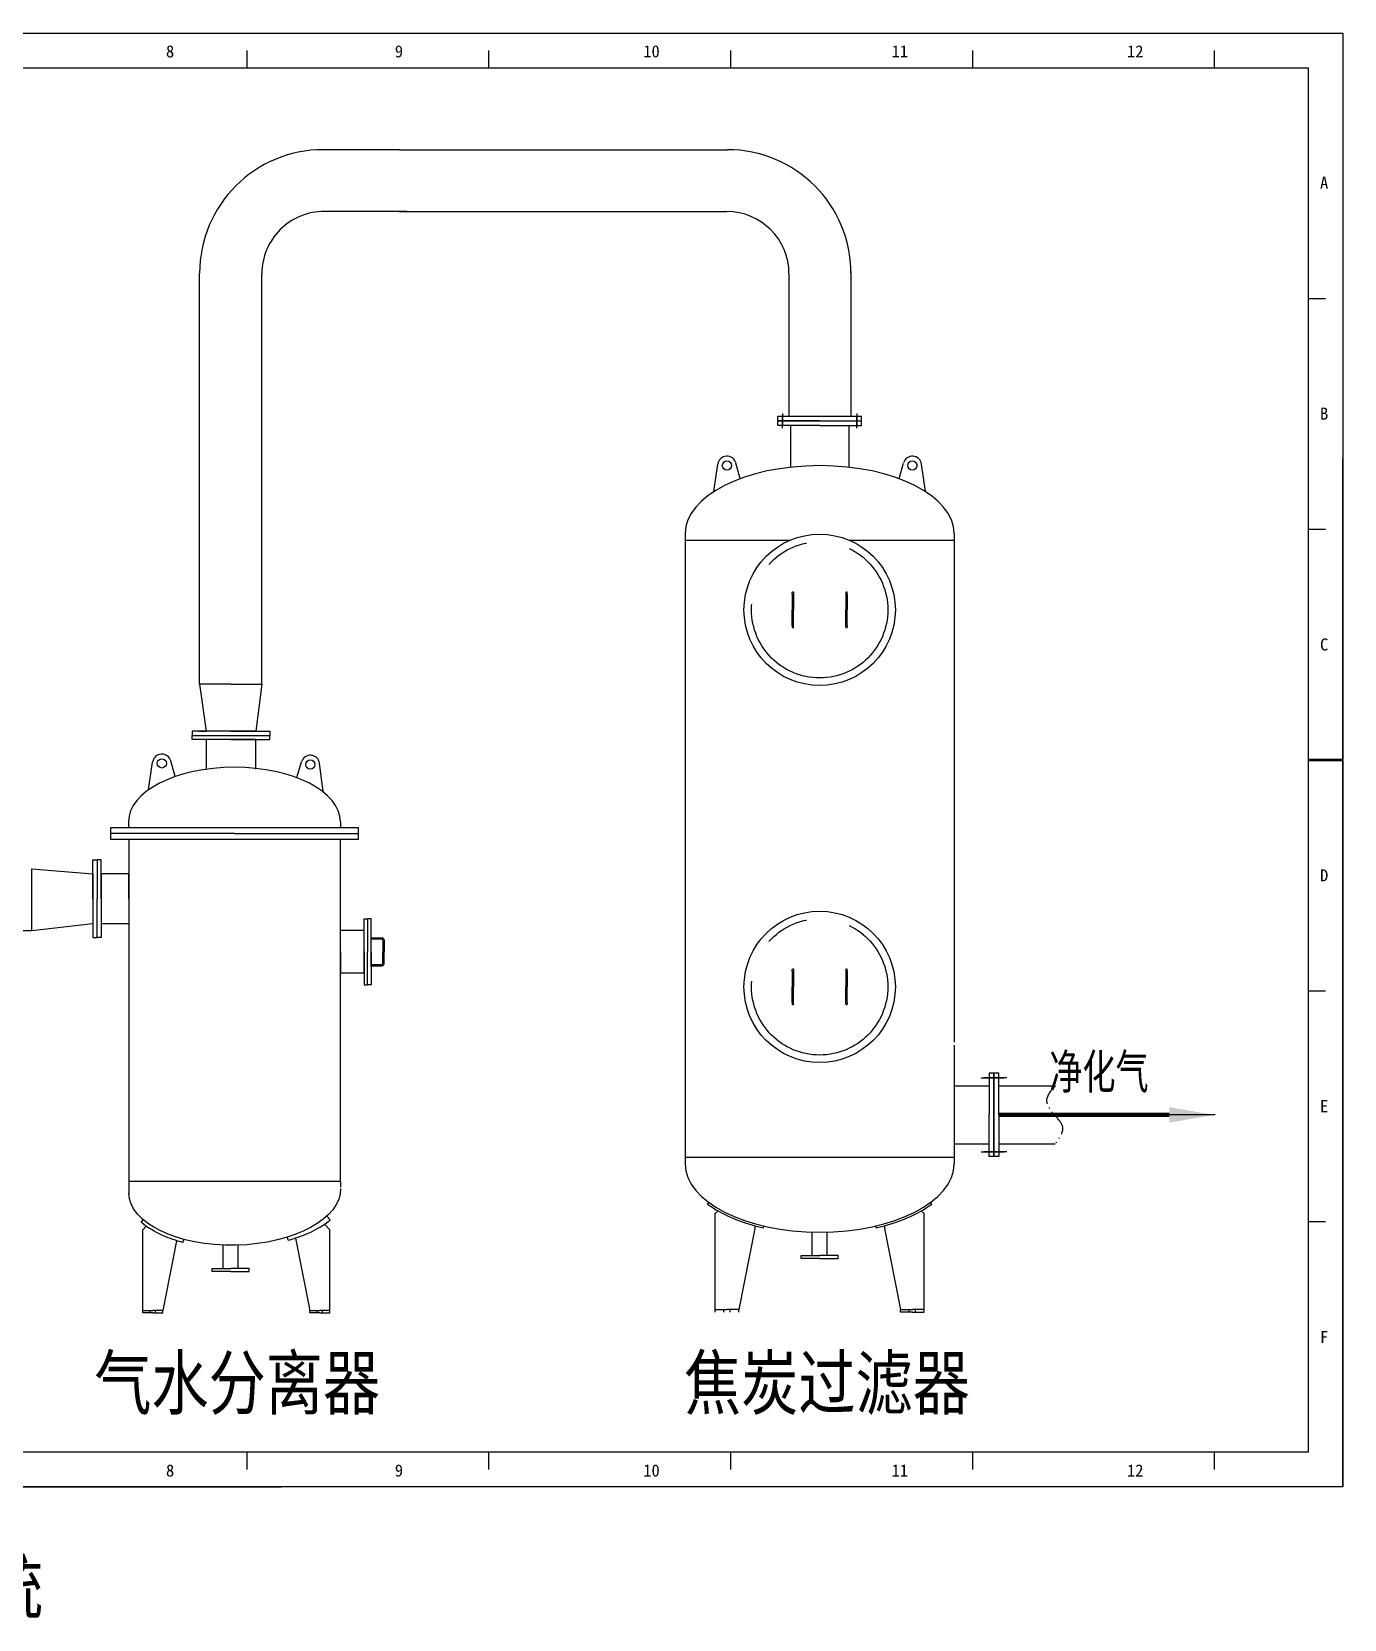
# Model space of a CAD drawing. Header units: millimetres. Extents: x 153 to 603, y -3 to 226.
# Drawn here: x 413.6 to 603.2, y -3.1 to 226.2 of the extents above; entities that cross this region are included whole.
import ezdxf

# ---------------------------------------------------------------- set-up
doc = ezdxf.new("R2010")
doc.units = ezdxf.units.MM
for name, pattern in [('1', [0]), ('CENTER', [50.8, 31.75, -6.35, 6.35, -6.35]), ('GBDIVIDE2X', [17, 10, -2, 0.5, -2, 0.5, -2]), ('GEN7', [13.75, 9.75, -1.5, 1, -1.5])]:
    doc.linetypes.add(name, pattern=pattern)
for name, color, linetype in [('2A', 7, 'GEN7'), ('CEN', 1, 'CENTER'), ('CON', 7, 'Continuous'), ('CONX', 1, 'Continuous'), ('DIVIDE', 1, 'GBDIVIDE2X'), ('sb', 2, 'Continuous')]:
    doc.layers.add(name, color=color, linetype=linetype)
doc.styles.add('HZ', font='SIMHEI.TTF', dxfattribs={"width": 0.75})
doc.styles.add('QSDI', font='SimSun.ttf', dxfattribs={"width": 0.8})

# ---------------------------------------------------------------- blocks, each defined once
blk = doc.blocks.new('2331')
for p, q in [((23054.39, -5527.28), (23054.39, -5317.28)), ((23054.39, -5317.28), (23504.7, -5317.28)), ((23504.7, -5317.28), (23504.7, -5527.28)), ((23101.82, -5319.78), (23101.82, -5322.28)), ((23136.76, -5319.78), (23136.76, -5322.28)), ((23171.7, -5319.78), (23171.7, -5322.28)), ((23241.57, -5319.78), (23241.57, -5322.28)), ((23276.51, -5319.78), (23276.51, -5322.28)), ((23311.45, -5319.78), (23311.45, -5322.28)), ((23346.39, -5319.78), (23346.39, -5322.28)), ((23381.32, -5319.78), (23381.32, -5322.28)), ((23416.26, -5319.78), (23416.26, -5322.28)), ((23451.2, -5319.78), (23451.2, -5322.28)), ((23486.14, -5319.78), (23486.14, -5322.28)), ((23066.89, -5522.28), (23066.89, -5322.28)), ((23066.89, -5322.28), (23499.7, -5322.28)), ((23499.7, -5322.28), (23499.7, -5522.28)), ((23499.7, -5355.61), (23502.2, -5355.61)), ((23504.7, -5527.28), (23504.7, -5378.78)), ((23064.39, -5388.95), (23066.89, -5388.95)), ((23499.7, -5388.95), (23502.2, -5388.95)), ((23064.39, -5455.61), (23066.89, -5455.61)), ((23499.7, -5455.61), (23502.2, -5455.61)), ((23064.39, -5488.95), (23066.89, -5488.95)), ((23499.7, -5488.95), (23502.2, -5488.95)), ((23499.7, -5522.28), (23066.89, -5522.28)), ((23101.82, -5522.28), (23101.82, -5524.78)), ((23136.76, -5522.28), (23136.76, -5524.78)), ((23171.7, -5522.28), (23171.7, -5524.78)), ((23241.57, -5522.28), (23241.57, -5524.78)), ((23276.51, -5522.28), (23276.51, -5524.78)), ((23311.45, -5522.28), (23311.45, -5524.78)), ((23346.39, -5522.28), (23346.39, -5524.78)), ((23381.32, -5522.28), (23381.32, -5524.78)), ((23416.26, -5522.28), (23416.26, -5524.78)), ((23451.2, -5522.28), (23451.2, -5524.78)), ((23486.14, -5522.28), (23486.14, -5524.78)), ((23504.7, -5527.28), (23054.39, -5527.28)), ((23141.39, -5527.28), (23351.39, -5527.28))]:
    blk.add_line(p, q)
for points, const_width in [([(23206.64, -5322.28), (23206.64, -5317.28)], 0.4), ([(23206.64, -5322.28), (23206.64, -5317.28)], 0.25), ([(23066.89, -5422.28), (23061.89, -5422.28)], 0.4), ([(23061.89, -5422.28), (23066.89, -5422.28)], 0.25), ([(23499.7, -5422.28), (23504.7, -5422.28)], 0.4), ([(23499.7, -5422.28), (23504.7, -5422.28)], 0.25), ([(23206.64, -5522.28), (23206.64, -5527.28)], 0.4), ([(23206.64, -5522.28), (23206.64, -5527.28)], 0.25)]:
    blk.add_lwpolyline(points, dxfattribs=dict(const_width=const_width))
for p in [(23064.39, -5388.95), (23064.39, -5422.28), (23064.39, -5455.61), (23064.39, -5488.95)]:
    blk.add_point(p)
at = {"style": 'QSDI'}
for s, p in [('1', (23083.59, -5320.79)), ('2', (23119.47, -5320.79)), ('3', (23155.34, -5320.79)), ('4', (23191.22, -5320.79)), ('5', (23227.09, -5320.79)), ('6', (23262.97, -5320.79)), ('7', (23298.84, -5320.79)), ('8', (23334.72, -5320.79)), ('9', (23367.78, -5320.79)), ('10', (23403.66, -5320.79)), ('11', (23439.53, -5320.79)), ('12', (23473.53, -5320.79)), ('A', (23501.41, -5339.77)), ('B', (23063.59, -5373.12)), ('B', (23501.41, -5373.12)), ('C', (23063.59, -5406.47)), ('C', (23501.41, -5406.47)), ('D', (23063.59, -5439.82)), ('D', (23501.41, -5439.82)), ('E', (23063.59, -5473.17)), ('E', (23501.41, -5473.17)), ('F', (23063.59, -5506.52)), ('F', (23501.41, -5506.52)), ('1', (23083.59, -5525.79)), ('2', (23119.47, -5525.79)), ('3', (23155.34, -5525.79)), ('4', (23191.22, -5525.79)), ('5', (23227.09, -5525.79)), ('6', (23262.97, -5525.79)), ('7', (23298.84, -5525.79)), ('8', (23334.72, -5525.79)), ('9', (23367.78, -5525.79)), ('10', (23403.66, -5525.79)), ('11', (23439.53, -5525.79)), ('12', (23473.53, -5525.79))]:
    blk.add_text(s, height=1.75, dxfattribs=at).set_placement(p)

msp = doc.modelspace()

# ---------------------------------------------------------------- linework, layer by layer
at = {"layer": '2A', "color": 1}
msp.add_solid([(584.35, 69.76), (584.35, 69.76), (577.95, 68.63), (577.95, 70.89)], dxfattribs=at)
at = {"layer": 'CEN', "color": 2, "linetype": '1'}
for p, q in [((466.75, 209.19), (514.1, 209.19)), ((466.73, 200.26), (514, 200.26)), ((523, 191.26), (523, 170.72)), ((531.95, 191.59), (531.95, 170.72)), ((521.41, 170.72), (533.46, 170.72)), ((521.41, 170.03), (521.41, 170.72)), ((522.08, 171.1), (522.08, 169.38)), ((522.08, 168.96), (522.08, 170.68)), ((532.79, 171.1), (532.79, 169.38)), ((532.79, 168.96), (532.79, 170.68)), ((533.46, 170.03), (533.46, 170.72))]:
    msp.add_line(p, q, dxfattribs=at)
at = {"layer": 'CEN', "color": 2}
for p, q in [((550.76, 75.12), (554.05, 75.12)), ((550.76, 75.12), (554.05, 75.12)), ((554.44, 75.12), (551.15, 75.12)), ((554.44, 75.12), (551.15, 75.12)), ((553.37, 69.76), (558.81, 69.76)), ((550.76, 64.41), (554.05, 64.41)), ((550.76, 64.41), (554.05, 64.41)), ((554.44, 64.41), (551.15, 64.41)), ((554.44, 64.41), (551.15, 64.41))]:
    msp.add_line(p, q, dxfattribs=at)
for centre in [(527.43, 142.72), (527.43, 88.25)]:
    msp.add_circle(centre, 9.84, dxfattribs=at)
at = {"layer": 'CEN', "color": 2, "linetype": '1'}
for centre, radius in [((514.1, 191.34), 17.85), ((514, 191.26), 9)]:
    msp.add_arc(centre, radius, 0, 90, dxfattribs=at)
at = {"layer": 'CON', "color": 2, "linetype": '1'}
for p, q in [((521.41, 170.03), (533.46, 170.03)), ((527.43, 170.03), (521.41, 170.03)), ((521.41, 169.34), (521.41, 170.03)), ((527.43, 170.03), (533.46, 170.03)), ((533.46, 169.34), (533.46, 170.03)), ((527.43, 169.34), (521.41, 169.34)), ((527.43, 169.34), (533.46, 169.34)), ((438.8, 125.17), (436.78, 125.17)), ((436.78, 125.17), (436.78, 124.57)), ((436.78, 124.57), (442.4, 124.57)), ((436.78, 124.57), (442.4, 124.57)), ((436.78, 123.97), (436.78, 124.57)), ((442.4, 123.97), (436.78, 123.97)), ((437.87, 125.17), (438.8, 125.17)), ((437.87, 125.17), (438.8, 125.17)), ((446, 125.18), (438.8, 125.17)), ((438.8, 123.97), (438.8, 119.79)), ((446, 123.97), (438.8, 123.97)), ((442.4, 125.17), (448.01, 125.18)), ((442.4, 124.57), (448.01, 124.57)), ((442.4, 123.97), (448.01, 123.97)), ((446, 119.72), (446, 123.97)), ((448.01, 125.18), (448.01, 124.58)), ((448.01, 123.97), (448.01, 124.57)), ((430.49, 116.71), (431.09, 120.73)), ((434.33, 118.63), (433.7, 120.9)), ((451.91, 118.49), (452.58, 120.75)), ((455.73, 116.51), (455.19, 120.54)), ((425.05, 111.26), (442.9, 111.26)), ((425.05, 109.56), (425.05, 111.26)), ((442.9, 110.41), (425.05, 110.41)), ((427.6, 112.11), (427.6, 111.26)), ((442.9, 111.26), (460.75, 111.26)), ((442.9, 110.41), (460.75, 110.41)), ((458.2, 112.11), (458.2, 111.26)), ((460.75, 111.26), (460.75, 109.56)), ((460.75, 109.56), (425.05, 109.56)), ((427.64, 109.56), (427.64, 59.07)), ((458.22, 60.15), (458.22, 109.56)), ((422.45, 100.99), (422.45, 106.61)), ((422.45, 106.61), (423.05, 106.61)), ((423.05, 106.61), (423.05, 100.99)), ((423.05, 106.61), (423.05, 100.99)), ((423.64, 106.61), (423.05, 106.61)), ((423.64, 100.99), (423.64, 106.61)), ((422.45, 104.59), (422.45, 97.39)), ((423.64, 104.59), (423.64, 97.39)), ((427.64, 104.59), (423.64, 104.59)), ((427.64, 100.99), (427.64, 104.59)), ((422.45, 100.99), (422.45, 95.38)), ((423.05, 95.38), (423.05, 100.99)), ((423.05, 95.38), (423.05, 100.99)), ((423.64, 100.99), (423.64, 95.38)), ((423.64, 97.39), (427.64, 97.39)), ((461.62, 96.38), (458.22, 96.38)), ((461.62, 93.32), (461.62, 98.09)), ((461.62, 98.09), (462.13, 98.09)), ((461.62, 90.26), (461.62, 96.38)), ((462.13, 98.09), (462.13, 93.32)), ((462.13, 98.09), (462.13, 93.32)), ((462.64, 98.09), (462.13, 98.09)), ((462.64, 93.32), (462.64, 98.09)), ((422.45, 95.38), (423.05, 95.38)), ((423.64, 95.38), (423.05, 95.38)), ((462.64, 91.18), (462.64, 95.46)), ((462.64, 95.33), (464.24, 95.33)), ((462.64, 95.17), (464.08, 95.17)), ((464.35, 94.9), (464.35, 93.32)), ((464.51, 95.06), (464.51, 93.32)), ((458.22, 93.32), (458.22, 90.26)), ((461.62, 93.32), (461.62, 88.55)), ((462.13, 88.55), (462.13, 93.32)), ((462.13, 88.55), (462.13, 93.32)), ((462.64, 93.32), (462.64, 88.55)), ((464.35, 91.74), (464.35, 93.32)), ((464.51, 91.58), (464.51, 93.32)), ((458.22, 90.26), (461.62, 90.26)), ((462.64, 91.47), (464.08, 91.47)), ((462.64, 91.31), (464.24, 91.31)), ((461.62, 88.55), (462.13, 88.55)), ((462.64, 88.55), (462.13, 88.55)), ((458.22, 60.15), (427.64, 60.15)), ((458.22, 60.15), (458.22, 59.3)), ((427.64, 59.07), (427.64, 58.38)), ((456.72, 54.58), (456.24, 55.14)), ((429.41, 54.25), (429.73, 54.61)), ((429.65, 53.15), (430.16, 53.68)), ((429.65, 52.6), (429.65, 53.15)), ((456.69, 53.15), (455.9, 53.96)), ((456.69, 52.6), (456.69, 53.15)), ((429.65, 41.51), (429.65, 52.6)), ((434.55, 51.59), (432.57, 41.51)), ((435.46, 51.32), (435.58, 51.78)), ((441.28, 47.58), (441.28, 50.96)), ((443.46, 47.58), (443.46, 50.96)), ((450.67, 51.66), (450.55, 52.11)), ((451.72, 51.97), (453.77, 41.51)), ((456.69, 41.51), (456.69, 52.6)), ((439.69, 47.13), (439.69, 47.58)), ((439.69, 47.58), (442.37, 47.58)), ((442.37, 47.13), (439.69, 47.13)), ((445.05, 47.58), (442.37, 47.58)), ((442.37, 47.13), (445.05, 47.13)), ((445.05, 47.13), (445.05, 47.58)), ((429.65, 41.15), (429.65, 41.51)), ((429.65, 41.51), (431.11, 41.51)), ((430.72, 41.15), (430.72, 41.51)), ((432.57, 41.51), (431.11, 41.51)), ((431.5, 41.15), (431.5, 41.51)), ((432.57, 41.15), (432.57, 41.51)), ((453.77, 41.51), (455.23, 41.51)), ((453.77, 41.15), (453.77, 41.51)), ((454.84, 41.15), (454.84, 41.51)), ((456.69, 41.51), (455.23, 41.51)), ((455.62, 41.15), (455.62, 41.51)), ((456.69, 41.15), (456.69, 41.51)), ((431.11, 41.15), (429.65, 41.15)), ((431.11, 41.15), (432.57, 41.15)), ((455.23, 41.15), (453.77, 41.15)), ((455.23, 41.15), (456.69, 41.15))]:
    msp.add_line(p, q, dxfattribs=at)
at = {"layer": 'CON', "color": 2}
for p, q in [((523.24, 169.34), (523.24, 163.31)), ((531.62, 169.34), (531.62, 163.31)), ((512.13, 159.82), (512.72, 163.77)), ((515.96, 161.7), (515.33, 163.93)), ((538.91, 161.7), (539.53, 163.93)), ((542.73, 159.82), (542.14, 163.77)), ((508, 153.74), (508, 74.24)), ((546.86, 153.74), (546.86, 80.26)), ((508, 152.78), (523.16, 152.78)), ((531.71, 152.78), (546.86, 152.78)), ((523.44, 144.98), (523.44, 145.21)), ((523.44, 144.98), (523.44, 142.72)), ((523.67, 145.21), (523.67, 142.72)), ((531.19, 145.21), (531.19, 142.72)), ((531.42, 144.98), (531.42, 145.21)), ((531.42, 144.98), (531.42, 142.72)), ((523.44, 140.47), (523.44, 142.72)), ((523.67, 140.24), (523.67, 142.72)), ((531.19, 140.24), (531.19, 142.72)), ((531.42, 140.47), (531.42, 142.72)), ((523.44, 140.47), (523.44, 140.24)), ((531.42, 140.47), (531.42, 140.24)), ((523.44, 90.51), (523.44, 90.74)), ((523.44, 90.51), (523.44, 88.25)), ((523.67, 90.74), (523.67, 88.25)), ((531.19, 90.74), (531.19, 88.25)), ((531.42, 90.51), (531.42, 90.74)), ((531.42, 90.51), (531.42, 88.25)), ((523.44, 86), (523.44, 88.25)), ((523.67, 85.77), (523.67, 88.25)), ((531.19, 85.77), (531.19, 88.25)), ((531.42, 86), (531.42, 88.25)), ((523.44, 86), (523.44, 85.77)), ((531.42, 86), (531.42, 85.77)), ((546.86, 79.81), (546.86, 62.7)), ((551.91, 75.78), (551.91, 69.76)), ((551.91, 75.78), (551.91, 69.76)), ((552.6, 75.78), (551.91, 75.78)), ((552.6, 75.78), (551.91, 75.78)), ((552.6, 75.78), (552.6, 69.76)), ((552.6, 69.76), (552.6, 75.78)), ((552.6, 69.76), (552.6, 75.78)), ((552.6, 69.76), (552.6, 75.78)), ((552.6, 69.76), (552.6, 75.78)), ((552.6, 69.76), (552.6, 75.78)), ((552.6, 69.76), (552.6, 75.78)), ((552.6, 69.76), (552.6, 75.78)), ((552.6, 69.76), (552.6, 75.78)), ((508, 74.24), (508, 65.28)), ((546.86, 74.24), (546.86, 65.28)), ((546.86, 73.95), (551.91, 73.95)), ((551.91, 63.74), (551.91, 69.76)), ((551.91, 63.74), (551.91, 69.76)), ((552.6, 63.74), (552.6, 69.76)), ((552.6, 69.76), (552.6, 63.74)), ((552.6, 69.76), (552.6, 63.74)), ((552.6, 69.76), (552.6, 63.74)), ((552.6, 69.76), (552.6, 63.74)), ((552.6, 69.76), (552.6, 63.74)), ((552.6, 69.76), (552.6, 63.74)), ((552.6, 69.76), (552.6, 63.74)), ((552.6, 69.76), (552.6, 63.74)), ((508, 65.28), (508, 62.7)), ((546.86, 65.57), (551.91, 65.57)), ((546.86, 65.28), (546.86, 62.7)), ((508, 63.66), (546.86, 63.66)), ((552.6, 63.74), (551.91, 63.74)), ((552.6, 63.74), (551.91, 63.74)), ((511.24, 56.88), (511.42, 57.11)), ((512.32, 55.53), (512.78, 55.89)), ((512.32, 41.67), (512.32, 55.53)), ((542.54, 55.53), (542.08, 55.89)), ((542.54, 41.67), (542.54, 55.53)), ((543.62, 56.88), (543.44, 57.11)), ((518.06, 53.37), (515.77, 41.67)), ((518.06, 53.75), (518.06, 53.37)), ((519.27, 53.44), (519.36, 53.73)), ((526.34, 49.47), (526.34, 52.84)), ((528.52, 49.47), (528.52, 52.84)), ((535.59, 53.44), (535.51, 53.73)), ((536.8, 53.75), (536.8, 53.37)), ((536.8, 53.37), (539.1, 41.67)), ((524.75, 49.01), (524.75, 49.47)), ((524.75, 49.47), (527.43, 49.47)), ((527.43, 49.01), (524.75, 49.01)), ((530.11, 49.47), (527.43, 49.47)), ((527.43, 49.01), (530.11, 49.01)), ((530.11, 49.01), (530.11, 49.47)), ((512.32, 41.24), (512.32, 41.67)), ((512.32, 41.67), (514.04, 41.67)), ((513.59, 41.24), (513.59, 41.67)), ((515.77, 41.67), (514.04, 41.67)), ((514.5, 41.24), (514.5, 41.67)), ((515.77, 41.24), (515.77, 41.67)), ((539.1, 41.67), (540.82, 41.67)), ((539.1, 41.24), (539.1, 41.67)), ((539.1, 41.67), (540.82, 41.67)), ((539.1, 41.24), (539.1, 41.67)), ((540.36, 41.24), (540.36, 41.67)), ((540.36, 41.24), (540.36, 41.67)), ((542.54, 41.67), (540.82, 41.67)), ((542.54, 41.67), (540.82, 41.67)), ((541.28, 41.24), (541.28, 41.67)), ((541.28, 41.24), (541.28, 41.67)), ((542.54, 41.24), (542.54, 41.67)), ((542.54, 41.24), (542.54, 41.67)), ((540.82, 41.24), (539.1, 41.24)), ((540.82, 41.24), (542.54, 41.24))]:
    msp.add_line(p, q, dxfattribs=at)
for centre, radius in [((514.04, 163.57), 0.669), ((540.82, 163.57), 0.669), ((527.43, 142.72), 10.93), ((527.43, 88.25), 10.93)]:
    msp.add_circle(centre, radius, dxfattribs=at)
at = {"layer": 'CON', "color": 2, "linetype": '1'}
for centre in [(432.41, 120.54), (453.86, 120.37)]:
    msp.add_circle(centre, 0.669, dxfattribs=at)
at = {"layer": 'CON', "color": 2}
for centre, radius, start, end in [((514.04, 163.57), 1.34, 15.636, 171.5151), ((540.82, 163.57), 1.34, 8.4849, 164.364), ((523.56, 145.17), 0.122, 19.7553, 159.6812), ((531.31, 145.17), 0.122, 20.3188, 160.2447), ((523.56, 140.29), 0.127, 205.2837, 335.0824), ((531.31, 140.29), 0.127, 204.9176, 334.7163), ((523.56, 90.7), 0.122, 19.7553, 159.6812), ((531.31, 90.7), 0.122, 20.3188, 160.2447), ((523.56, 85.82), 0.127, 205.2837, 335.0824), ((531.31, 85.82), 0.127, 204.9176, 334.7163)]:
    msp.add_arc(centre, radius, start, end, dxfattribs=at)
at = {"layer": 'CON', "color": 2, "linetype": '1'}
for centre, radius, start, end in [((432.41, 120.54), 1.34, 15.636, 171.5151), ((453.86, 120.37), 1.34, 7.5834, 163.4625), ((464.08, 94.9), 0.268, 0, 90), ((464.24, 95.06), 0.268, 0, 90), ((464.08, 91.74), 0.268, 270, 0), ((464.24, 91.58), 0.268, 270, 0)]:
    msp.add_arc(centre, radius, start, end, dxfattribs=at)
at = {"layer": 'CON', "color": 2}
for centre, major_axis, ratio, start_param, end_param in [((527.43, 153.74), (-19.43, 0), 0.504694, 3.141593, 6.283185), ((527.43, 62.7), (19.43, 0), 0.508223, 3.141593, 6.283185), ((527.43, 62.7), (19.74, 0), 0.515504, 10.033711, 10.56948), ((527.43, 62.7), (19.74, 0), 0.515504, 5.138483, 5.674253)]:
    msp.add_ellipse(centre, major_axis=major_axis, ratio=ratio, start_param=start_param, end_param=end_param, dxfattribs=at)
at = {"layer": 'CON', "color": 2, "linetype": '1'}
msp.add_ellipse((442.9, 112.11), major_axis=(-15.3, 0), ratio=0.513889, start_param=3.141593, end_param=6.283185, dxfattribs=at)
at = {"layer": 'CON', "color": 2, "linetype": '1', "extrusion": (0, 0, -1)}
msp.add_ellipse((442.94, 58.8), major_axis=(-15.3, -0.35), ratio=0.513889, start_param=3.141593, end_param=6.283185, dxfattribs=at)
at = {"layer": 'CON', "color": 2, "linetype": '1'}
for points in [[(435.46, 51.32), (434.47, 51.59), (433.54, 51.91), (431.42, 52.84), (430.31, 53.49), (429.41, 54.25)], [(450.67, 51.66), (451.66, 51.92), (452.59, 52.25), (454.71, 53.17), (455.82, 53.83), (456.72, 54.58)]]:
    msp.add_open_spline(points, degree=3, knots=[5.2328991, 5.2328991, 5.2328991, 5.2328991, 5.4455633, 5.4455633, 5.7546705, 5.7546705, 5.7546705, 5.7546705], dxfattribs=at)
at = {"layer": 'CONX'}
msp.add_line((584.54, 69.76), (564.9, 69.76), dxfattribs=at)
at = {"layer": 'DEFPOINTS', "color": 2, "linetype": 'ByBlock'}
for p in [(527.43, 49.01), (527.43, 48.92)]:
    msp.add_point(p, dxfattribs=at)
at = {"layer": 'DEFPOINTS', "color": 2, "linetype": '1'}
msp.add_point((442.37, 47.13), dxfattribs=at)
at = {"layer": 'DIVIDE', "color": 2, "linetype": '1', "ltscale": 0.3}
for p, q in [((466.75, 209.19), (455.72, 209.19)), ((467.79, 200.26), (455.45, 200.27)), ((437.87, 131.96), (437.87, 191.34)), ((446.87, 131.96), (446.87, 191.28)), ((437.87, 131.96), (438.8, 125.17)), ((442.37, 131.96), (437.87, 131.96)), ((442.37, 131.96), (446.87, 131.96)), ((446.87, 131.96), (446, 125.18)), ((413.64, 105.31), (422.45, 104.59)), ((413.64, 96.41), (413.64, 105.31)), ((403.67, 96.41), (413.64, 96.41)), ((413.64, 96.41), (422.45, 97.39)), ((553.29, 69.76), (553.29, 75.78)), ((553.3, 73.96), (561.4, 73.96)), ((553.29, 69.76), (553.29, 63.74)), ((553.3, 65.58), (561.46, 65.58))]:
    msp.add_line(p, q, dxfattribs=at)
at = {"layer": 'DIVIDE', "color": 2, "ltscale": 0.3}
for p, q in [((553.29, 75.78), (552.6, 75.78)), ((553.29, 63.74), (552.6, 63.74))]:
    msp.add_line(p, q, dxfattribs=at)
at = {"layer": 'DIVIDE'}
msp.add_line((557.2, 69.76), (564.9, 69.76), dxfattribs=at)
at = {"layer": 'DIVIDE', "color": 2, "linetype": '1', "ltscale": 0.3}
for centre, radius, start in [((455.72, 191.34), 17.85, 90), ((455.87, 191.28), 9, 89.9753)]:
    msp.add_arc(centre, radius, start, 180, dxfattribs=at)
at = {"layer": 'DIVIDE', "color": 2, "ltscale": 0.3}
msp.add_spline([(561.46, 73.96), (560.2, 71.86), (561.37, 69.74), (562.51, 67.95), (561.46, 65.58)], degree=3, dxfattribs=at)
at = {"layer": 'sb', "color": 4, "const_width": 0.6}
msp.add_lwpolyline([(553.29, 69.76), (577.95, 69.76)], dxfattribs=at)

# ---------------------------------------------------------------- block references
at = {"layer": 'sb', "color": 4}
msp.add_blockref('2331', (-22901.71, 5543.31), dxfattribs=at)

# ---------------------------------------------------------------- texts
at = {"color": 1, "style": 'HZ', "width": 0.7}
msp.add_text('净化气', height=5, dxfattribs=at).set_placement((560.61, 73.51))
at = {"style": 'QSDI', "width": 0.8}
for s, p in [('气水分离器', (422.65, 27.28)), ('焦炭过滤器', (507.83, 27.28)), ('含尘气体净化系统', (349.23, -2.27))]:
    msp.add_text(s, height=7.569, dxfattribs=at).set_placement(p)

doc.saveas('drawing.dxf')
